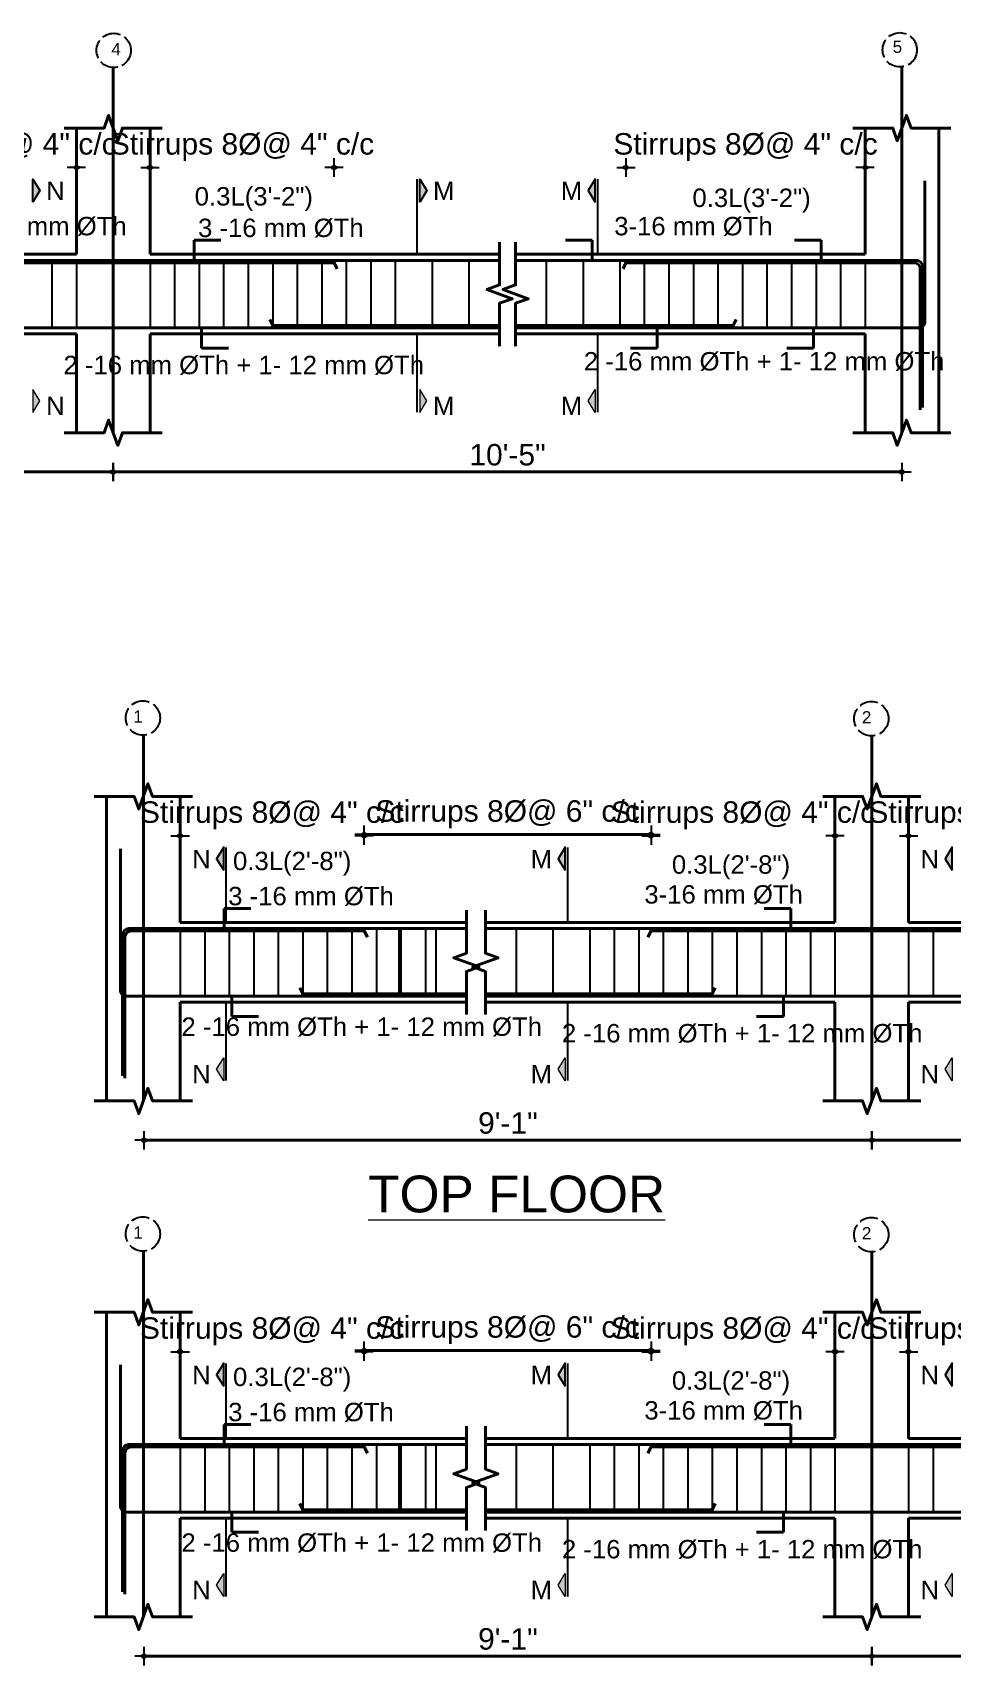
# Model space of a CAD drawing. Header units: inches. Extents: x -4597 to 93300, y -14139 to 5932.
# Drawn here: x 4458 to 4758, y -9997 to -9465 of the extents above; entities that cross this region are included whole.
import ezdxf
from ezdxf.enums import TextEntityAlignment as Align

# ---------------------------------------------------------------- set-up
doc = ezdxf.new("R2010")
doc.units = ezdxf.units.IN
doc.header["$LTSCALE"] = 0.5
doc.header["$MEASUREMENT"] = 0
doc.header["$PDMODE"] = 66
doc.linetypes.add('ACAD_ISO02W100', pattern=[15, 12, -3])
for name, color, linetype, lineweight in [('BAR', 5, 'Continuous', 40), ('HATCH1', 4, 'ACAD_ISO02W100', 13), ('TEXT', 220, 'Continuous', 9), ('wall', 20, 'Continuous', 40)]:
    doc.layers.add(name, color=color, linetype=linetype, lineweight=lineweight)
doc.layers.add('DIMENSION', color=5, linetype='Continuous')
doc.layers.add('STIRRUP', color=10, linetype='Continuous')
doc.styles.add('1.8', font='times.ttf', dxfattribs={"width": 0.8, "height": 6})
doc.styles.add('style1', font='arial.ttf', dxfattribs={"height": 7})
doc.dimstyles.new('1.4', dxfattribs={"dimscale": 0, "dimtxt": 6, "dimasz": 0.5, "dimexe": 2, "dimexo": 9, "dimgap": 2, "dimtad": 1, "dimdec": 0, "dimlfac": 0.5, "dimzin": 3, "dimdsep": 46, "dimlunit": 4, "dimtxsty": '1.8', "dimblk": 'DIM', "dimcen": 3, "dimdle": 3, "dimse1": 1, "dimse2": 1, "dimclrd": 256, "dimclre": 256, "dimclrt": 7, "dimadec": 1, "dimazin": 2, "dimtfac": 1, "dimtdec": 0, "dimtix": 1, "dimtofl": 0, "dimtmove": 2, "dimatfit": 3, "dimldrblk": 'ARW', "dimfxl": 2, "dimfrac": 2, "dimtolj": 2, "dimtzin": 0, "dimarcsym": 0})

# ---------------------------------------------------------------- blocks, each defined once
blk = doc.blocks.new('DIM')
at = {"layer": 'DIMENSION'}
h = blk.add_hatch(color=256, dxfattribs=at)
h.paths.add_polyline_path([(0, 1.3), (0, 0), (1.3, 0, 0.414214)])
h.paths.add_polyline_path([(1.3, 0), (0, 0), (0, -1.3, 0.414214)])
h.paths.add_polyline_path([(0, 0), (-1.3, 0, 0.414214), (0, -1.3)])
h.paths.add_polyline_path([(0, 1.3, 0.414214), (-1.3, 0), (0, 0)])
for p, q in [((-6, 0), (6, 0)), ((0, 6), (0, -6))]:
    blk.add_line(p, q, dxfattribs=at)
blk.add_circle((0, 0), 1.28, dxfattribs=at)
blk = doc.blocks.new('*D725')
at = {"layer": 'Defpoints', "color": 0, "ltscale": 10, "transparency": 16777216}
for p in [(88965.28, 17058.4), (88754.57, 17056.69), (88754.57, 17043.87)]:
    blk.add_point(p, dxfattribs=at)
at = {"layer": 'DIMENSION', "lineweight": -2, "ltscale": 10, "transparency": 16777216}
blk.add_line((88964.78, 17043.87), (88755.07, 17043.87), dxfattribs=at)
at = {"layer": 'DIMENSION', "lineweight": -2, "ltscale": 10, "transparency": 16777216, "xscale": 0.5, "yscale": 0.5, "zscale": 0.5, "rotation": 180}
blk.add_blockref('DIM', (88754.57, 17043.87), dxfattribs=at)
at = {"layer": 'DIMENSION', "lineweight": -2, "ltscale": 10, "transparency": 16777216, "xscale": 0.5, "yscale": 0.5, "zscale": 0.5}
blk.add_blockref('DIM', (88965.28, 17043.87), dxfattribs=at)
at = {"layer": 'DIMENSION', "color": 7, "ltscale": 10, "transparency": 16777216, "insert": (88859.92, 17049.45), "char_height": 7, "attachment_point": 5, "style": 'style1'}
blk.add_mtext('\\A2;9{\\fArial TUR|b0|i0|c162|p34;\'-}5{\\fArial TUR|b0|i0|c162|p34;"}', dxfattribs=at)
blk = doc.blocks.new('ARW')
at = {"layer": 'DIMENSION'}
blk.add_lwpolyline([(10, 0, 0, 6, 0), (0, 0, 0, 0, 0), (10, 0, 0, 0, 0)], format="xyseb", dxfattribs=at)
blk = doc.blocks.new('*D727')
at = {"layer": 'Defpoints', "color": 0, "ltscale": 10, "transparency": 16777216}
for p in [(89132.49, 17143.18), (89210.49, 17131.21), (89132.49, 17126.64)]:
    blk.add_point(p, dxfattribs=at)
at = {"layer": 'DIMENSION', "lineweight": -2, "ltscale": 10, "transparency": 16777216}
for p, q in [((89131.99, 17143.18), (89131.49, 17143.18)), ((89210.99, 17143.18), (89211.49, 17143.18))]:
    blk.add_line(p, q, dxfattribs=at)
at = {"layer": 'DIMENSION', "lineweight": -2, "ltscale": 10, "transparency": 16777216, "xscale": 0.5, "yscale": 0.5, "zscale": 0.5}
blk.add_blockref('DIM', (89132.49, 17143.18), dxfattribs=at)
at = {"layer": 'DIMENSION', "lineweight": -2, "ltscale": 10, "transparency": 16777216, "xscale": 0.5, "yscale": 0.5, "zscale": 0.5, "rotation": 180}
blk.add_blockref('DIM', (89210.49, 17143.18), dxfattribs=at)
at = {"layer": 'DIMENSION', "color": 7, "ltscale": 10, "transparency": 16777216, "insert": (89171.49, 17149.84), "char_height": 7, "attachment_point": 5, "style": 'style1'}
blk.add_mtext('\\A2;Stirrups 8%%C@ 4" c/c', dxfattribs=at)
blk = doc.blocks.new('*D728')
at = {"layer": 'Defpoints', "color": 0, "ltscale": 10, "transparency": 16777216}
for p in [(88965.28, 17058.4), (89222.49, 17056.69), (88965.28, 17043.87)]:
    blk.add_point(p, dxfattribs=at)
at = {"layer": 'DIMENSION', "lineweight": -2, "ltscale": 10, "transparency": 16777216}
blk.add_line((89221.99, 17043.87), (88965.78, 17043.87), dxfattribs=at)
at = {"layer": 'DIMENSION', "lineweight": -2, "ltscale": 10, "transparency": 16777216, "xscale": 0.5, "yscale": 0.5, "zscale": 0.5, "rotation": 180}
blk.add_blockref('DIM', (88965.28, 17043.87), dxfattribs=at)
at = {"layer": 'DIMENSION', "lineweight": -2, "ltscale": 10, "transparency": 16777216, "xscale": 0.5, "yscale": 0.5, "zscale": 0.5}
blk.add_blockref('DIM', (89222.49, 17043.87), dxfattribs=at)
at = {"layer": 'DIMENSION', "color": 7, "ltscale": 10, "transparency": 16777216, "insert": (89093.88, 17049.45), "char_height": 7, "attachment_point": 5, "style": 'style1'}
blk.add_mtext('\\A2;{\\fArial TUR|b0|i0|c162|p34;10\'-}5{\\fArial TUR|b0|i0|c162|p34;"}', dxfattribs=at)
blk = doc.blocks.new('*D730')
at = {"layer": 'Defpoints', "color": 0, "ltscale": 10, "transparency": 16777216}
for p in [(88953.28, 17143.18), (88953.28, 17129.64), (88893.28, 17112.13)]:
    blk.add_point(p, dxfattribs=at)
at = {"layer": 'DIMENSION', "lineweight": -2, "ltscale": 10, "transparency": 16777216}
for p, q in [((88892.78, 17143.18), (88892.28, 17143.18)), ((88953.78, 17143.18), (88954.28, 17143.18))]:
    blk.add_line(p, q, dxfattribs=at)
at = {"layer": 'DIMENSION', "lineweight": -2, "ltscale": 10, "transparency": 16777216, "xscale": 0.5, "yscale": 0.5, "zscale": 0.5}
blk.add_blockref('DIM', (88893.28, 17143.18), dxfattribs=at)
at = {"layer": 'DIMENSION', "lineweight": -2, "ltscale": 10, "transparency": 16777216, "xscale": 0.5, "yscale": 0.5, "zscale": 0.5, "rotation": 180}
blk.add_blockref('DIM', (88953.28, 17143.18), dxfattribs=at)
at = {"layer": 'DIMENSION', "color": 7, "ltscale": 10, "transparency": 16777216, "insert": (88923.28, 17149.84), "char_height": 7, "attachment_point": 5, "style": 'style1'}
blk.add_mtext('\\A2;Stirrups 8%%C@ 4" c/c', dxfattribs=at)
blk = doc.blocks.new('*D731')
at = {"layer": 'Defpoints', "color": 0, "ltscale": 10, "transparency": 16777216}
for p in [(88977.28, 17143.18), (88977.28, 17129.64), (89037.28, 17112.13)]:
    blk.add_point(p, dxfattribs=at)
at = {"layer": 'DIMENSION', "lineweight": -2, "ltscale": 10, "transparency": 16777216}
for p, q in [((88976.78, 17143.18), (88976.28, 17143.18)), ((89037.78, 17143.18), (89038.28, 17143.18))]:
    blk.add_line(p, q, dxfattribs=at)
at = {"layer": 'DIMENSION', "lineweight": -2, "ltscale": 10, "transparency": 16777216, "xscale": 0.5, "yscale": 0.5, "zscale": 0.5}
blk.add_blockref('DIM', (88977.28, 17143.18), dxfattribs=at)
at = {"layer": 'DIMENSION', "lineweight": -2, "ltscale": 10, "transparency": 16777216, "xscale": 0.5, "yscale": 0.5, "zscale": 0.5, "rotation": 180}
blk.add_blockref('DIM', (89037.28, 17143.18), dxfattribs=at)
at = {"layer": 'DIMENSION', "color": 7, "ltscale": 10, "transparency": 16777216, "insert": (89007.28, 17149.84), "char_height": 7, "attachment_point": 5, "style": 'style1'}
blk.add_mtext('\\A2;Stirrups 8%%C@ 4" c/c', dxfattribs=at)
blk = doc.blocks.new('*D698')
at = {"layer": 'Defpoints', "color": 0, "ltscale": 10, "transparency": 16777216}
for p in [(89224.67, 16756.92), (89224.67, 16743.38), (89284.67, 16725.87)]:
    blk.add_point(p, dxfattribs=at)
at = {"layer": 'DIMENSION', "lineweight": -2, "ltscale": 10, "transparency": 16777216}
for p, q in [((89224.17, 16756.92), (89223.67, 16756.92)), ((89285.17, 16756.92), (89285.67, 16756.92))]:
    blk.add_line(p, q, dxfattribs=at)
at = {"layer": 'DIMENSION', "lineweight": -2, "ltscale": 10, "transparency": 16777216, "xscale": 0.5, "yscale": 0.5, "zscale": 0.5}
blk.add_blockref('DIM', (89224.67, 16756.92), dxfattribs=at)
at = {"layer": 'DIMENSION', "lineweight": -2, "ltscale": 10, "transparency": 16777216, "xscale": 0.5, "yscale": 0.5, "zscale": 0.5, "rotation": 180}
blk.add_blockref('DIM', (89284.67, 16756.92), dxfattribs=at)
at = {"layer": 'DIMENSION', "color": 7, "ltscale": 10, "transparency": 16777216, "insert": (89254.67, 16763.58), "char_height": 7, "attachment_point": 5, "style": 'style1'}
blk.add_mtext('\\A2;Stirrups 8%%C@ 4" c/c', dxfattribs=at)
blk = doc.blocks.new('*D699')
at = {"layer": 'Defpoints', "color": 0, "ltscale": 10, "transparency": 16777216}
for p in [(89200.67, 16756.92), (89200.67, 16743.38), (89140.67, 16725.87)]:
    blk.add_point(p, dxfattribs=at)
at = {"layer": 'DIMENSION', "lineweight": -2, "ltscale": 10, "transparency": 16777216}
for p, q in [((89140.17, 16756.92), (89139.67, 16756.92)), ((89201.17, 16756.92), (89201.67, 16756.92))]:
    blk.add_line(p, q, dxfattribs=at)
at = {"layer": 'DIMENSION', "lineweight": -2, "ltscale": 10, "transparency": 16777216, "xscale": 0.5, "yscale": 0.5, "zscale": 0.5}
blk.add_blockref('DIM', (89140.67, 16756.92), dxfattribs=at)
at = {"layer": 'DIMENSION', "lineweight": -2, "ltscale": 10, "transparency": 16777216, "xscale": 0.5, "yscale": 0.5, "zscale": 0.5, "rotation": 180}
blk.add_blockref('DIM', (89200.67, 16756.92), dxfattribs=at)
at = {"layer": 'DIMENSION', "color": 7, "ltscale": 10, "transparency": 16777216, "insert": (89170.67, 16763.58), "char_height": 7, "attachment_point": 5, "style": 'style1'}
blk.add_mtext('\\A2;Stirrups 8%%C@ 4" c/c', dxfattribs=at)
blk = doc.blocks.new('*D700')
at = {"layer": 'Defpoints', "color": 0, "ltscale": 10, "transparency": 16777216}
for p in [(88987.1, 16756.92), (88987.1, 16743.38), (89047.1, 16725.87)]:
    blk.add_point(p, dxfattribs=at)
at = {"layer": 'DIMENSION', "lineweight": -2, "ltscale": 10, "transparency": 16777216}
for p, q in [((88986.6, 16756.92), (88986.1, 16756.92)), ((89047.6, 16756.92), (89048.1, 16756.92))]:
    blk.add_line(p, q, dxfattribs=at)
at = {"layer": 'DIMENSION', "lineweight": -2, "ltscale": 10, "transparency": 16777216, "xscale": 0.5, "yscale": 0.5, "zscale": 0.5}
blk.add_blockref('DIM', (88987.1, 16756.92), dxfattribs=at)
at = {"layer": 'DIMENSION', "lineweight": -2, "ltscale": 10, "transparency": 16777216, "xscale": 0.5, "yscale": 0.5, "zscale": 0.5, "rotation": 180}
blk.add_blockref('DIM', (89047.1, 16756.92), dxfattribs=at)
at = {"layer": 'DIMENSION', "color": 7, "ltscale": 10, "transparency": 16777216, "insert": (89017.1, 16763.58), "char_height": 7, "attachment_point": 5, "style": 'style1'}
blk.add_mtext('\\A2;Stirrups 8%%C@ 4" c/c', dxfattribs=at)
blk = doc.blocks.new('*D763')
at = {"layer": 'Defpoints', "color": 0, "ltscale": 10, "transparency": 16777216}
for p in [(89047.1, 16757.29), (89047.1, 16725.87), (89140.67, 16725.87)]:
    blk.add_point(p, dxfattribs=at)
at = {"layer": 'DIMENSION', "lineweight": -2, "ltscale": 10, "transparency": 16777216}
blk.add_line((89140.17, 16757.29), (89047.6, 16757.29), dxfattribs=at)
at = {"layer": 'DIMENSION', "lineweight": -2, "ltscale": 10, "transparency": 16777216, "xscale": 0.5, "yscale": 0.5, "zscale": 0.5, "rotation": 180}
blk.add_blockref('DIM', (89047.1, 16757.29), dxfattribs=at)
at = {"layer": 'DIMENSION', "lineweight": -2, "ltscale": 10, "transparency": 16777216, "xscale": 0.5, "yscale": 0.5, "zscale": 0.5}
blk.add_blockref('DIM', (89140.67, 16757.29), dxfattribs=at)
at = {"layer": 'DIMENSION', "color": 7, "ltscale": 10, "transparency": 16777216, "insert": (89093.89, 16763.95), "char_height": 7, "attachment_point": 5, "style": 'style1'}
blk.add_mtext('\\A2;Stirrups 8%%C@ 6" c/c', dxfattribs=at)
blk = doc.blocks.new('*D701')
at = {"layer": 'Defpoints', "color": 0, "ltscale": 10, "transparency": 16777216}
for p in [(89212.67, 16670.42), (89423.38, 16670.42), (89212.67, 16657.61)]:
    blk.add_point(p, dxfattribs=at)
at = {"layer": 'DIMENSION', "lineweight": -2, "ltscale": 10, "transparency": 16777216}
blk.add_line((89422.88, 16657.61), (89213.17, 16657.61), dxfattribs=at)
at = {"layer": 'DIMENSION', "lineweight": -2, "ltscale": 10, "transparency": 16777216, "xscale": 0.5, "yscale": 0.5, "zscale": 0.5, "rotation": 180}
blk.add_blockref('DIM', (89212.67, 16657.61), dxfattribs=at)
at = {"layer": 'DIMENSION', "lineweight": -2, "ltscale": 10, "transparency": 16777216, "xscale": 0.5, "yscale": 0.5, "zscale": 0.5}
blk.add_blockref('DIM', (89423.38, 16657.61), dxfattribs=at)
at = {"layer": 'DIMENSION', "color": 7, "ltscale": 10, "transparency": 16777216, "insert": (89318.02, 16663.19), "char_height": 7, "attachment_point": 5, "style": 'style1'}
blk.add_mtext('\\A2;10\'-6"', dxfattribs=at)
blk = doc.blocks.new('*D702')
at = {"layer": 'Defpoints', "color": 0, "ltscale": 10, "transparency": 16777216}
for p in [(88975.32, 16670.42), (89212.67, 16670.42), (88975.32, 16657.61)]:
    blk.add_point(p, dxfattribs=at)
at = {"layer": 'DIMENSION', "lineweight": -2, "ltscale": 10, "transparency": 16777216}
blk.add_line((89212.17, 16657.61), (88975.82, 16657.61), dxfattribs=at)
at = {"layer": 'DIMENSION', "lineweight": -2, "ltscale": 10, "transparency": 16777216, "xscale": 0.5, "yscale": 0.5, "zscale": 0.5, "rotation": 180}
blk.add_blockref('DIM', (88975.32, 16657.61), dxfattribs=at)
at = {"layer": 'DIMENSION', "lineweight": -2, "ltscale": 10, "transparency": 16777216, "xscale": 0.5, "yscale": 0.5, "zscale": 0.5}
blk.add_blockref('DIM', (89212.67, 16657.61), dxfattribs=at)
at = {"layer": 'DIMENSION', "color": 7, "ltscale": 10, "transparency": 16777216, "insert": (89094, 16663.19), "char_height": 7, "attachment_point": 5, "style": 'style1'}
blk.add_mtext('\\A2;9\'-1"', dxfattribs=at)
blk = doc.blocks.new('*D709')
at = {"layer": 'Defpoints', "color": 0, "ltscale": 10, "transparency": 16777216}
for p in [(89224.67, 16925.21), (89224.67, 16911.67), (89284.67, 16894.16)]:
    blk.add_point(p, dxfattribs=at)
at = {"layer": 'DIMENSION', "lineweight": -2, "ltscale": 10, "transparency": 16777216}
for p, q in [((89224.17, 16925.21), (89223.67, 16925.21)), ((89285.17, 16925.21), (89285.67, 16925.21))]:
    blk.add_line(p, q, dxfattribs=at)
at = {"layer": 'DIMENSION', "lineweight": -2, "ltscale": 10, "transparency": 16777216, "xscale": 0.5, "yscale": 0.5, "zscale": 0.5}
blk.add_blockref('DIM', (89224.67, 16925.21), dxfattribs=at)
at = {"layer": 'DIMENSION', "lineweight": -2, "ltscale": 10, "transparency": 16777216, "xscale": 0.5, "yscale": 0.5, "zscale": 0.5, "rotation": 180}
blk.add_blockref('DIM', (89284.67, 16925.21), dxfattribs=at)
at = {"layer": 'DIMENSION', "color": 7, "ltscale": 10, "transparency": 16777216, "insert": (89254.67, 16931.87), "char_height": 7, "attachment_point": 5, "style": 'style1'}
blk.add_mtext('\\A2;Stirrups 8%%C@ 4" c/c', dxfattribs=at)
blk = doc.blocks.new('*D710')
at = {"layer": 'Defpoints', "color": 0, "ltscale": 10, "transparency": 16777216}
for p in [(89200.67, 16925.21), (89200.67, 16911.67), (89140.67, 16894.16)]:
    blk.add_point(p, dxfattribs=at)
at = {"layer": 'DIMENSION', "lineweight": -2, "ltscale": 10, "transparency": 16777216}
for p, q in [((89140.17, 16925.21), (89139.67, 16925.21)), ((89201.17, 16925.21), (89201.67, 16925.21))]:
    blk.add_line(p, q, dxfattribs=at)
at = {"layer": 'DIMENSION', "lineweight": -2, "ltscale": 10, "transparency": 16777216, "xscale": 0.5, "yscale": 0.5, "zscale": 0.5}
blk.add_blockref('DIM', (89140.67, 16925.21), dxfattribs=at)
at = {"layer": 'DIMENSION', "lineweight": -2, "ltscale": 10, "transparency": 16777216, "xscale": 0.5, "yscale": 0.5, "zscale": 0.5, "rotation": 180}
blk.add_blockref('DIM', (89200.67, 16925.21), dxfattribs=at)
at = {"layer": 'DIMENSION', "color": 7, "ltscale": 10, "transparency": 16777216, "insert": (89170.67, 16931.87), "char_height": 7, "attachment_point": 5, "style": 'style1'}
blk.add_mtext('\\A2;Stirrups 8%%C@ 4" c/c', dxfattribs=at)
blk = doc.blocks.new('*D711')
at = {"layer": 'Defpoints', "color": 0, "ltscale": 10, "transparency": 16777216}
for p in [(88987.1, 16925.21), (88987.1, 16911.67), (89047.1, 16894.16)]:
    blk.add_point(p, dxfattribs=at)
at = {"layer": 'DIMENSION', "lineweight": -2, "ltscale": 10, "transparency": 16777216}
for p, q in [((88986.6, 16925.21), (88986.1, 16925.21)), ((89047.6, 16925.21), (89048.1, 16925.21))]:
    blk.add_line(p, q, dxfattribs=at)
at = {"layer": 'DIMENSION', "lineweight": -2, "ltscale": 10, "transparency": 16777216, "xscale": 0.5, "yscale": 0.5, "zscale": 0.5}
blk.add_blockref('DIM', (88987.1, 16925.21), dxfattribs=at)
at = {"layer": 'DIMENSION', "lineweight": -2, "ltscale": 10, "transparency": 16777216, "xscale": 0.5, "yscale": 0.5, "zscale": 0.5, "rotation": 180}
blk.add_blockref('DIM', (89047.1, 16925.21), dxfattribs=at)
at = {"layer": 'DIMENSION', "color": 7, "ltscale": 10, "transparency": 16777216, "insert": (89017.1, 16931.87), "char_height": 7, "attachment_point": 5, "style": 'style1'}
blk.add_mtext('\\A2;Stirrups 8%%C@ 4" c/c', dxfattribs=at)
blk = doc.blocks.new('*D764')
at = {"layer": 'Defpoints', "color": 0, "ltscale": 10, "transparency": 16777216}
for p in [(89047.1, 16925.59), (89047.1, 16894.16), (89140.67, 16894.16)]:
    blk.add_point(p, dxfattribs=at)
at = {"layer": 'DIMENSION', "lineweight": -2, "ltscale": 10, "transparency": 16777216}
blk.add_line((89140.17, 16925.59), (89047.6, 16925.59), dxfattribs=at)
at = {"layer": 'DIMENSION', "lineweight": -2, "ltscale": 10, "transparency": 16777216, "xscale": 0.5, "yscale": 0.5, "zscale": 0.5, "rotation": 180}
blk.add_blockref('DIM', (89047.1, 16925.59), dxfattribs=at)
at = {"layer": 'DIMENSION', "lineweight": -2, "ltscale": 10, "transparency": 16777216, "xscale": 0.5, "yscale": 0.5, "zscale": 0.5}
blk.add_blockref('DIM', (89140.67, 16925.59), dxfattribs=at)
at = {"layer": 'DIMENSION', "color": 7, "ltscale": 10, "transparency": 16777216, "insert": (89093.89, 16932.24), "char_height": 7, "attachment_point": 5, "style": 'style1'}
blk.add_mtext('\\A2;Stirrups 8%%C@ 6" c/c', dxfattribs=at)
blk = doc.blocks.new('*D712')
at = {"layer": 'Defpoints', "color": 0, "ltscale": 10, "transparency": 16777216}
for p in [(89212.67, 16838.72), (89423.38, 16838.72), (89212.67, 16825.91)]:
    blk.add_point(p, dxfattribs=at)
at = {"layer": 'DIMENSION', "lineweight": -2, "ltscale": 10, "transparency": 16777216}
blk.add_line((89422.88, 16825.91), (89213.17, 16825.91), dxfattribs=at)
at = {"layer": 'DIMENSION', "lineweight": -2, "ltscale": 10, "transparency": 16777216, "xscale": 0.5, "yscale": 0.5, "zscale": 0.5, "rotation": 180}
blk.add_blockref('DIM', (89212.67, 16825.91), dxfattribs=at)
at = {"layer": 'DIMENSION', "lineweight": -2, "ltscale": 10, "transparency": 16777216, "xscale": 0.5, "yscale": 0.5, "zscale": 0.5}
blk.add_blockref('DIM', (89423.38, 16825.91), dxfattribs=at)
at = {"layer": 'DIMENSION', "color": 7, "ltscale": 10, "transparency": 16777216, "insert": (89318.02, 16831.48), "char_height": 7, "attachment_point": 5, "style": 'style1'}
blk.add_mtext('\\A2;10\'-6"', dxfattribs=at)
blk = doc.blocks.new('*D713')
at = {"layer": 'Defpoints', "color": 0, "ltscale": 10, "transparency": 16777216}
for p in [(88975.32, 16838.72), (89212.67, 16838.72), (88975.32, 16825.91)]:
    blk.add_point(p, dxfattribs=at)
at = {"layer": 'DIMENSION', "lineweight": -2, "ltscale": 10, "transparency": 16777216}
blk.add_line((89212.17, 16825.91), (88975.82, 16825.91), dxfattribs=at)
at = {"layer": 'DIMENSION', "lineweight": -2, "ltscale": 10, "transparency": 16777216, "xscale": 0.5, "yscale": 0.5, "zscale": 0.5, "rotation": 180}
blk.add_blockref('DIM', (88975.32, 16825.91), dxfattribs=at)
at = {"layer": 'DIMENSION', "lineweight": -2, "ltscale": 10, "transparency": 16777216, "xscale": 0.5, "yscale": 0.5, "zscale": 0.5}
blk.add_blockref('DIM', (89212.67, 16825.91), dxfattribs=at)
at = {"layer": 'DIMENSION', "color": 7, "ltscale": 10, "transparency": 16777216, "insert": (89094, 16831.48), "char_height": 7, "attachment_point": 5, "style": 'style1'}
blk.add_mtext('\\A2;9\'-1"', dxfattribs=at)
blk = doc.blocks.new('1111111')
at = {"layer": 'TEXT', "ltscale": 10}
for points in [[(88939.07, 17139.42), (88939.07, 17131.92), (88941.38, 17135.67)], [(89065.26, 17139.42), (89065.26, 17131.92), (89067.57, 17135.67)], [(89122.5, 17139.42), (89122.5, 17131.92), (89120.19, 17135.67)], [(88939.07, 17063.28), (88939.07, 17070.79), (88941.38, 17067.04)], [(89065.26, 17063.28), (89065.26, 17070.79), (89067.57, 17067.04)], [(89122.5, 17063.28), (89122.5, 17070.79), (89120.19, 17067.04)], [(89001.31, 16921.46), (89001.31, 16913.95), (88999, 16917.71)], [(89112.68, 16921.46), (89112.68, 16913.95), (89110.37, 16917.71)], [(89238.87, 16921.46), (89238.87, 16913.95), (89236.56, 16917.71)], [(89001.31, 16845.32), (89001.31, 16852.82), (88999, 16849.07)], [(89112.68, 16845.32), (89112.68, 16852.82), (89110.37, 16849.07)], [(89238.87, 16845.32), (89238.87, 16852.82), (89236.56, 16849.07)], [(89001.31, 16753.16), (89001.31, 16745.66), (88999, 16749.41)], [(89112.68, 16753.16), (89112.68, 16745.66), (89110.37, 16749.41)], [(89238.87, 16753.16), (89238.87, 16745.66), (89236.56, 16749.41)], [(89001.31, 16677.02), (89001.31, 16684.53), (88999, 16680.77)], [(89112.68, 16677.02), (89112.68, 16684.53), (89110.37, 16680.77)], [(89238.87, 16677.02), (89238.87, 16684.53), (89236.56, 16680.77)]]:
    blk.add_hatch(color=256, dxfattribs=at).paths.add_polyline_path(points)
for p, q in [((88965.28, 17156.04), (88965.28, 17175.99)), ((89222.49, 17156.04), (89222.49, 17175.99)), ((88965.28, 17156.04), (88965.28, 17056.69)), ((89222.49, 17156.04), (89222.49, 17056.69)), ((88965.28, 17056.69), (88965.28, 17076.64)), ((89222.49, 17056.69), (89222.49, 17076.64)), ((88975.1, 16938.07), (88975.1, 16958.03)), ((89212.67, 16938.07), (89212.67, 16958.03)), ((88975.1, 16938.07), (88975.1, 16838.72)), ((89212.67, 16938.07), (89212.67, 16838.72)), ((88975.1, 16838.72), (88975.1, 16858.67)), ((89212.67, 16838.72), (89212.67, 16858.67)), ((88975.1, 16769.78), (88975.1, 16789.73)), ((89212.67, 16769.78), (89212.67, 16789.73)), ((88975.1, 16769.78), (88975.1, 16670.42)), ((89212.67, 16769.78), (89212.67, 16670.42)), ((88975.1, 16670.42), (88975.1, 16690.38)), ((89212.67, 16670.42), (89212.67, 16690.38))]:
    blk.add_line(p, q)
at = {"ltscale": 10}
for p, q in [((88953.28, 17114.88), (88953.28, 17156.04)), ((88977.28, 17114.88), (88977.28, 17156.04)), ((89210.49, 17114.88), (89210.49, 17156.04)), ((89234.49, 17088.88), (89234.49, 17156.04)), ((88859.92, 17114.88), (88953.28, 17114.88)), ((89091.28, 17114.88), (88977.28, 17114.88)), ((89210.49, 17114.88), (89096.49, 17114.88)), ((88859.92, 17088.88), (88953.28, 17088.88)), ((88953.28, 17056.69), (88953.28, 17088.88)), ((89091.28, 17088.88), (88977.28, 17088.88)), ((88977.28, 17056.69), (88977.28, 17088.88)), ((89210.49, 17088.88), (89096.49, 17088.88)), ((89210.49, 17056.69), (89210.49, 17088.88)), ((89234.49, 17056.69), (89234.49, 17088.88)), ((88963.1, 16894.16), (88963.1, 16938.07)), ((88987.1, 16896.91), (88987.1, 16938.07)), ((89200.67, 16896.91), (89200.67, 16938.07)), ((89224.67, 16896.91), (89224.67, 16938.07)), ((88963.1, 16838.72), (88963.1, 16894.16)), ((89080.46, 16896.91), (88987.1, 16896.91)), ((89086.67, 16896.91), (89200.67, 16896.91)), ((89318.02, 16896.91), (89224.67, 16896.91)), ((89080.46, 16870.91), (88987.1, 16870.91)), ((88987.1, 16838.72), (88987.1, 16870.91)), ((89086.67, 16870.91), (89200.67, 16870.91)), ((89200.67, 16838.72), (89200.67, 16870.91)), ((89318.02, 16870.91), (89224.67, 16870.91)), ((89224.67, 16838.72), (89224.67, 16870.91)), ((88963.1, 16725.87), (88963.1, 16769.78)), ((88987.1, 16728.62), (88987.1, 16769.78)), ((89200.67, 16728.62), (89200.67, 16769.78)), ((89224.67, 16728.62), (89224.67, 16769.78)), ((89080.46, 16728.62), (88987.1, 16728.62)), ((89086.67, 16728.62), (89200.67, 16728.62)), ((89318.02, 16728.62), (89224.67, 16728.62)), ((88963.1, 16670.42), (88963.1, 16725.87)), ((89080.46, 16702.62), (88987.1, 16702.62)), ((88987.1, 16670.42), (88987.1, 16702.62)), ((89086.67, 16702.62), (89200.67, 16702.62)), ((89200.67, 16670.42), (89200.67, 16702.62)), ((89318.02, 16702.62), (89224.67, 16702.62)), ((89224.67, 16670.42), (89224.67, 16702.62))]:
    blk.add_line(p, q, dxfattribs=at)
at = {"linetype": 'Continuous', "ltscale": 10}
for points in [[(88981.28, 17156.04), (88968.28, 17156.04), (88966.78, 17151.92), (88963.78, 17160.16), (88962.28, 17156.04), (88949.28, 17156.04)], [(89206.49, 17156.04), (89219.49, 17156.04), (89220.99, 17151.92), (89223.99, 17160.16), (89225.49, 17156.04), (89238.49, 17156.04)], [(89091.28, 17118.88), (89091.28, 17104.88), (89087.15, 17103.38), (89095.4, 17100.38), (89091.28, 17098.88), (89091.28, 17084.88)], [(89096.49, 17118.88), (89096.49, 17104.88), (89092.37, 17103.38), (89100.61, 17100.38), (89096.49, 17098.88), (89096.49, 17084.88)], [(88981.28, 17056.69), (88968.28, 17056.69), (88966.78, 17052.56), (88963.78, 17060.81), (88962.28, 17056.69), (88949.28, 17056.69)], [(89206.49, 17056.69), (89219.49, 17056.69), (89220.99, 17052.56), (89223.99, 17060.81), (89225.49, 17056.69), (89238.49, 17056.69)], [(88959.1, 16938.07), (88972.1, 16938.07), (88973.6, 16933.95), (88976.6, 16942.2), (88978.1, 16938.07), (88991.1, 16938.07)], [(89196.67, 16938.07), (89209.67, 16938.07), (89211.17, 16933.95), (89214.17, 16942.2), (89215.67, 16938.07), (89228.67, 16938.07)], [(89080.46, 16900.91), (89080.46, 16886.91), (89076.34, 16885.41), (89084.58, 16882.41), (89080.46, 16880.91), (89080.46, 16866.91)], [(89080.46, 16900.91), (89080.46, 16886.91), (89076.34, 16885.41), (89084.58, 16882.41), (89080.46, 16880.91), (89080.46, 16866.91)], [(89086.67, 16900.91), (89086.67, 16886.91), (89090.79, 16885.41), (89082.55, 16882.41), (89086.67, 16880.91), (89086.67, 16866.91)], [(89086.67, 16900.91), (89086.67, 16886.91), (89090.79, 16885.41), (89082.55, 16882.41), (89086.67, 16880.91), (89086.67, 16866.91)], [(88959.1, 16838.72), (88972.1, 16838.72), (88973.6, 16834.6), (88976.6, 16842.84), (88978.1, 16838.72), (88991.1, 16838.72)], [(89196.67, 16838.72), (89209.67, 16838.72), (89211.17, 16834.6), (89214.17, 16842.84), (89215.67, 16838.72), (89228.67, 16838.72)], [(88959.1, 16769.78), (88972.1, 16769.78), (88973.6, 16765.66), (88976.6, 16773.9), (88978.1, 16769.78), (88991.1, 16769.78)], [(89196.67, 16769.78), (89209.67, 16769.78), (89211.17, 16765.66), (89214.17, 16773.9), (89215.67, 16769.78), (89228.67, 16769.78)], [(89080.46, 16732.62), (89080.46, 16718.62), (89076.34, 16717.12), (89084.58, 16714.12), (89080.46, 16712.62), (89080.46, 16698.62)], [(89080.46, 16732.62), (89080.46, 16718.62), (89076.34, 16717.12), (89084.58, 16714.12), (89080.46, 16712.62), (89080.46, 16698.62)], [(89086.67, 16732.62), (89086.67, 16718.62), (89090.79, 16717.12), (89082.55, 16714.12), (89086.67, 16712.62), (89086.67, 16698.62)], [(89086.67, 16732.62), (89086.67, 16718.62), (89090.79, 16717.12), (89082.55, 16714.12), (89086.67, 16712.62), (89086.67, 16698.62)], [(88959.1, 16670.42), (88972.1, 16670.42), (88973.6, 16666.3), (88976.6, 16674.55), (88978.1, 16670.42), (88991.1, 16670.42)], [(89196.67, 16670.42), (89209.67, 16670.42), (89211.17, 16666.3), (89214.17, 16674.55), (89215.67, 16670.42), (89228.67, 16670.42)]]:
    blk.add_lwpolyline(points, dxfattribs=at)
at = {"layer": 'BAR', "ltscale": 10}
for p, q in [((88965.28, 17112.88), (88859.92, 17112.88)), ((88965.28, 17112.88), (89091.28, 17112.88)), ((88965.28, 17090.88), (88859.92, 17090.88)), ((88965.28, 17090.88), (89091.28, 17090.88)), ((88975.1, 16894.91), (89080.46, 16894.91)), ((89212.67, 16894.91), (89086.67, 16894.91)), ((89212.67, 16894.91), (89318.02, 16894.91)), ((88975.1, 16872.91), (89080.46, 16872.91)), ((89212.67, 16872.91), (89086.67, 16872.91)), ((89212.67, 16872.91), (89318.02, 16872.91)), ((88975.1, 16726.62), (89080.46, 16726.62)), ((89212.67, 16726.62), (89086.67, 16726.62)), ((89212.67, 16726.62), (89318.02, 16726.62)), ((88975.1, 16704.62), (89080.46, 16704.62)), ((89212.67, 16704.62), (89086.67, 16704.62)), ((89212.67, 16704.62), (89318.02, 16704.62))]:
    blk.add_line(p, q, dxfattribs=at)
for points in [[(89210.49, 17090.88), (89227.98, 17090.88, 0.414214), (89229.99, 17092.89), (89229.99, 17138.88)], [(89229.24, 17064.88), (89229.24, 17110.86, 0.414214), (89227.23, 17112.88), (89210.49, 17112.88)], [(89228.49, 17064.13), (89228.49, 17110.11, 0.414214), (89226.48, 17112.13), (89210.49, 17112.13)], [(88987.1, 16872.91), (88969.62, 16872.91, -0.414214), (88967.6, 16874.92), (88967.6, 16920.91)], [(88968.35, 16846.91), (88968.35, 16892.89, -0.414214), (88970.37, 16894.91), (88987.1, 16894.91)], [(88969.1, 16846.16), (88969.1, 16892.14, -0.414214), (88971.12, 16894.16), (88987.1, 16894.16)], [(88987.1, 16704.62), (88969.62, 16704.62, -0.414214), (88967.6, 16706.63), (88967.6, 16752.62)], [(88968.35, 16678.62), (88968.35, 16724.6, -0.414214), (88970.37, 16726.62), (88987.1, 16726.62)], [(88969.1, 16677.87), (88969.1, 16723.85, -0.414214), (88971.12, 16725.87), (88987.1, 16725.87)]]:
    blk.add_lwpolyline(points, format="xyb", dxfattribs=at)
for points in [[(88892.23, 17110.13), (88893.28, 17112.13), (88965.28, 17112.13)], [(89038.32, 17110.13), (89037.28, 17112.13), (88965.28, 17112.13)], [(89222.49, 17112.88), (89096.49, 17112.88)], [(89222.49, 17112.13), (89132.49, 17112.13), (89131.54, 17110.13)], [(89016.32, 17093.63), (89017.28, 17091.63), (89091.28, 17091.63)], [(89168.45, 17093.63), (89167.49, 17091.63), (89096.49, 17091.63)], [(89096.49, 17090.88), (89222.49, 17090.88)], [(89048.15, 16892.16), (89047.1, 16894.16), (88975.1, 16894.16)], [(89139.63, 16892.16), (89140.67, 16894.16), (89212.67, 16894.16)], [(89285.72, 16892.16), (89284.67, 16894.16), (89212.67, 16894.16)], [(89026.15, 16875.66), (89027.1, 16873.66), (89080.46, 16873.66)], [(89161.63, 16875.66), (89160.67, 16873.66), (89086.67, 16873.66)], [(89048.15, 16723.87), (89047.1, 16725.87), (88975.1, 16725.87)], [(89139.63, 16723.87), (89140.67, 16725.87), (89212.67, 16725.87)], [(89285.72, 16723.87), (89284.67, 16725.87), (89212.67, 16725.87)], [(89026.15, 16707.37), (89027.1, 16705.37), (89080.46, 16705.37)], [(89161.63, 16707.37), (89160.67, 16705.37), (89086.67, 16705.37)]]:
    blk.add_lwpolyline(points, dxfattribs=at)
at = {"layer": 'DIMENSION', "ltscale": 10}
for p, q in [((89064.41, 17114.88), (89064.41, 17139.37)), ((89123.36, 17114.88), (89123.36, 17139.37)), ((89064.41, 17063.33), (89064.41, 17088.88)), ((89123.36, 17063.33), (89123.36, 17088.88)), ((89002.16, 16896.91), (89002.16, 16921.41)), ((89113.54, 16896.91), (89113.54, 16921.41)), ((89002.16, 16845.37), (89002.16, 16870.91)), ((89113.54, 16845.37), (89113.54, 16870.91)), ((89002.16, 16728.62), (89002.16, 16753.11)), ((89113.54, 16728.62), (89113.54, 16753.11)), ((89002.16, 16677.07), (89002.16, 16702.62)), ((89113.54, 16677.07), (89113.54, 16702.62))]:
    blk.add_line(p, q, dxfattribs=at)
for points in [[(88939.07, 17131.92), (88939.07, 17139.42), (88941.38, 17135.67), (88939.07, 17131.92)], [(89065.26, 17131.92), (89065.26, 17139.42), (89067.57, 17135.67), (89065.26, 17131.92)], [(89122.5, 17131.92), (89122.5, 17139.42), (89120.19, 17135.67), (89122.5, 17131.92)], [(89001.31, 16913.95), (89001.31, 16921.46), (88999, 16917.71), (89001.31, 16913.95)], [(89112.68, 16913.95), (89112.68, 16921.46), (89110.37, 16917.71), (89112.68, 16913.95)], [(89238.87, 16913.95), (89238.87, 16921.46), (89236.56, 16917.71), (89238.87, 16913.95)], [(89001.31, 16745.66), (89001.31, 16753.16), (88999, 16749.41), (89001.31, 16745.66)], [(89112.68, 16745.66), (89112.68, 16753.16), (89110.37, 16749.41), (89112.68, 16745.66)], [(89238.87, 16745.66), (89238.87, 16753.16), (89236.56, 16749.41), (89238.87, 16745.66)]]:
    blk.add_lwpolyline(points, dxfattribs=at)
at = {"layer": 'HATCH1', "lineweight": 25}
for centre in [(88965.44, 17181.37), (89221.81, 17181.57), (88974.94, 16963.62), (89212.51, 16963.4), (88974.94, 16795.33), (89212.51, 16795.11)]:
    blk.add_circle(centre, 5.6, dxfattribs=at)
at = {"layer": 'STIRRUP'}
for p, q in [((88945.28, 17113.28), (88945.28, 17090.48)), ((88953.28, 17113.28), (88953.28, 17090.48)), ((88977.28, 17113.28), (88977.28, 17090.48)), ((88985.28, 17113.28), (88985.28, 17090.48)), ((88993.28, 17113.28), (88993.28, 17090.48)), ((89001.28, 17113.28), (89001.28, 17090.48)), ((89009.28, 17113.28), (89009.28, 17090.48)), ((89017.28, 17113.28), (89017.28, 17090.48)), ((89025.28, 17113.28), (89025.28, 17090.48)), ((89033.28, 17113.28), (89033.28, 17090.48)), ((89041.28, 17113.28), (89041.28, 17090.48)), ((89049.28, 17113.28), (89049.28, 17090.48)), ((89057.28, 17113.28), (89057.28, 17090.48)), ((89069.28, 17113.28), (89069.28, 17090.48)), ((89081.28, 17113.28), (89081.28, 17090.48)), ((89106.49, 17113.28), (89106.49, 17090.48)), ((89118.49, 17113.28), (89118.49, 17090.48)), ((89130.49, 17113.28), (89130.49, 17090.48)), ((89138.49, 17113.28), (89138.49, 17090.48)), ((89146.49, 17113.28), (89146.49, 17090.48)), ((89154.49, 17113.28), (89154.49, 17090.48)), ((89162.49, 17113.28), (89162.49, 17090.48)), ((89170.49, 17113.28), (89170.49, 17090.48)), ((89178.49, 17113.28), (89178.49, 17090.48)), ((89186.49, 17113.28), (89186.49, 17090.48)), ((89194.49, 17113.28), (89194.49, 17090.48)), ((89202.49, 17113.28), (89202.49, 17090.48)), ((89210.49, 17113.28), (89210.49, 17090.48)), ((88987.1, 16895.31), (88987.1, 16872.51)), ((88995.1, 16895.31), (88995.1, 16872.51)), ((89003.1, 16895.31), (89003.1, 16872.51)), ((89011.1, 16895.31), (89011.1, 16872.51)), ((89019.1, 16895.31), (89019.1, 16872.51)), ((89027.1, 16895.31), (89027.1, 16872.51)), ((89035.1, 16895.31), (89035.1, 16872.51)), ((89043.1, 16895.31), (89043.1, 16872.51)), ((89051.1, 16895.31), (89051.1, 16872.51)), ((89058.46, 16895.31), (89058.46, 16872.51)), ((89059.1, 16895.31), (89059.1, 16872.51)), ((89067.1, 16895.31), (89067.1, 16872.51)), ((89070.46, 16895.31), (89070.46, 16872.51)), ((89096.67, 16895.31), (89096.67, 16872.51)), ((89108.67, 16895.31), (89108.67, 16872.51)), ((89120.67, 16895.31), (89120.67, 16872.51)), ((89128.67, 16895.31), (89128.67, 16872.51)), ((89136.67, 16895.31), (89136.67, 16872.51)), ((89144.67, 16895.31), (89144.67, 16872.51)), ((89152.67, 16895.31), (89152.67, 16872.51)), ((89160.67, 16895.31), (89160.67, 16872.51)), ((89168.67, 16895.31), (89168.67, 16872.51)), ((89176.67, 16895.31), (89176.67, 16872.51)), ((89184.67, 16895.31), (89184.67, 16872.51)), ((89192.67, 16895.31), (89192.67, 16872.51)), ((89200.67, 16895.31), (89200.67, 16872.51)), ((89224.67, 16895.31), (89224.67, 16872.51)), ((89232.67, 16895.31), (89232.67, 16872.51)), ((88987.1, 16727.02), (88987.1, 16704.22)), ((88995.1, 16727.02), (88995.1, 16704.22)), ((89003.1, 16727.02), (89003.1, 16704.22)), ((89011.1, 16727.02), (89011.1, 16704.22)), ((89019.1, 16727.02), (89019.1, 16704.22)), ((89027.1, 16727.02), (89027.1, 16704.22)), ((89035.1, 16727.02), (89035.1, 16704.22)), ((89043.1, 16727.02), (89043.1, 16704.22)), ((89051.1, 16727.02), (89051.1, 16704.22)), ((89058.46, 16727.02), (89058.46, 16704.22)), ((89059.1, 16727.02), (89059.1, 16704.22)), ((89067.1, 16727.02), (89067.1, 16704.22)), ((89070.46, 16727.02), (89070.46, 16704.22)), ((89096.67, 16727.02), (89096.67, 16704.22)), ((89108.67, 16727.02), (89108.67, 16704.22)), ((89120.67, 16727.02), (89120.67, 16704.22)), ((89128.67, 16727.02), (89128.67, 16704.22)), ((89136.67, 16727.02), (89136.67, 16704.22)), ((89144.67, 16727.02), (89144.67, 16704.22)), ((89152.67, 16727.02), (89152.67, 16704.22)), ((89160.67, 16727.02), (89160.67, 16704.22)), ((89168.67, 16727.02), (89168.67, 16704.22)), ((89176.67, 16727.02), (89176.67, 16704.22)), ((89184.67, 16727.02), (89184.67, 16704.22)), ((89192.67, 16727.02), (89192.67, 16704.22)), ((89200.67, 16727.02), (89200.67, 16704.22)), ((89224.67, 16727.02), (89224.67, 16704.22)), ((89232.67, 16727.02), (89232.67, 16704.22))]:
    blk.add_line(p, q, dxfattribs=at)
at = {"layer": 'TEXT', "ltscale": 10}
for points in [[(88939.07, 17070.79), (88939.07, 17063.28), (88941.38, 17067.04), (88939.07, 17070.79)], [(89065.26, 17070.79), (89065.26, 17063.28), (89067.57, 17067.04), (89065.26, 17070.79)], [(89122.5, 17070.79), (89122.5, 17063.28), (89120.19, 17067.04), (89122.5, 17070.79)], [(89001.31, 16852.82), (89001.31, 16845.32), (88999, 16849.07), (89001.31, 16852.82)], [(89112.68, 16852.82), (89112.68, 16845.32), (89110.37, 16849.07), (89112.68, 16852.82)], [(89238.87, 16852.82), (89238.87, 16845.32), (89236.56, 16849.07), (89238.87, 16852.82)], [(89001.31, 16684.53), (89001.31, 16677.02), (88999, 16680.77), (89001.31, 16684.53)], [(89112.68, 16684.53), (89112.68, 16677.02), (89110.37, 16680.77), (89112.68, 16684.53)], [(89238.87, 16684.53), (89238.87, 16677.02), (89236.56, 16680.77), (89238.87, 16684.53)]]:
    blk.add_lwpolyline(points, dxfattribs=at)
at = {"layer": 'HATCH1', "lineweight": 25, "style": 'style1'}
for s, p in [('4', (88964.67, 17179.82)), ('5', (89219.49, 17180.58)), ('1', (88971.79, 16962.08)), ('2', (89209.44, 16961.85)), ('1', (88971.79, 16793.78)), ('2', (89209.44, 16793.56))]:
    blk.add_text(s, height=4, dxfattribs=at).set_placement(p)
at = {"layer": 'TEXT', "ltscale": 10, "style": 'style1'}
for s, p in [('N', (88943.38, 17132.59)), ('M', (89069.57, 17132.59)), ('M', (89111.23, 17132.59)), ('3-16 mm %%CTh', (88917.97, 17121.06)), ('3-16 mm %%CTh', (89128.67, 17121.06)), ('3 -16 mm %%CTh ', (88992.94, 17120.5)), ('2 -16 mm %%CTh + 1- 12 mm %%CTh', (88949.05, 17075.77)), ('2 -16 mm %%CTh + 1- 12 mm %%CTh', (89118.77, 17076.98)), ('N', (88943.38, 17062.46)), ('M', (89069.57, 17062.46)), ('M', (89111.23, 17062.46)), ('N', (88991, 16914.62)), ('M', (89101.41, 16914.62)), ('N', (89228.57, 16914.62)), ('3 -16 mm %%CTh ', (89002.77, 16902.54)), ('3-16 mm %%CTh', (89138.5, 16903.09)), ('2 -16 mm %%CTh + 1- 12 mm %%CTh', (88987.53, 16859.94)), ('2 -16 mm %%CTh + 1- 12 mm %%CTh', (89111.61, 16857.81)), ('N', (88991, 16844.49)), ('M', (89101.41, 16844.49)), ('N', (89228.57, 16844.49)), ('N', (88991, 16746.32)), ('M', (89101.41, 16746.32)), ('N', (89228.57, 16746.32)), ('3 -16 mm %%CTh ', (89002.77, 16734.24)), ('3-16 mm %%CTh', (89138.5, 16734.79)), ('2 -16 mm %%CTh + 1- 12 mm %%CTh', (88987.53, 16691.65)), ('2 -16 mm %%CTh + 1- 12 mm %%CTh', (89111.61, 16689.51)), ('N', (88991, 16676.2)), ('M', (89101.41, 16676.2)), ('N', (89228.57, 16676.2))]:
    blk.add_text(s, height=6, dxfattribs=at).set_placement(p)
at = {"layer": 'TEXT', "style": 'style1'}
for s, p in [('0.3L(3\'-2")', (88991.84, 17130.79)), ('0.3L(3\'-2")', (89154.18, 17130.3)), ('0.3L(2\'-8")', (89004.34, 16913.99)), ('0.3L(2\'-8")', (89147.47, 16912.83)), ('0.3L(2\'-8")', (89004.34, 16745.7)), ('0.3L(2\'-8")', (89147.47, 16744.53))]:
    blk.add_text(s, height=6, dxfattribs=at).set_placement(p)
blk.add_text('%%UTOP FLOOR', height=12, dxfattribs=at).set_placement((89096.84, 16808.36), align=Align.MIDDLE_CENTER)
at = {"layer": 'DIMENSION', "ltscale": 10}
for base, p1, p2, angle, text, picture, middle in [((88953.28, 17143.18), (88893.28, 17112.13), (88953.28, 17129.64), 0, 'Stirrups 8%%C@ 4" c/c', '*D730', (88923.28, 17149.84)), ((88977.28, 17143.18), (89037.28, 17112.13), (88977.28, 17129.64), 180, 'Stirrups 8%%C@ 4" c/c', '*D731', (89007.28, 17149.84)), ((89132.49, 17143.18), (89210.49, 17131.21), (89132.49, 17126.64), 180, 'Stirrups 8%%C@ 4" c/c', '*D727', (89171.49, 17149.84)), ((88754.57, 17043.87), (88965.28, 17058.4), (88754.57, 17056.69), 180, '9{\\fArial TUR|b0|i0|c162|p34;\'-}5{\\fArial TUR|b0|i0|c162|p34;"}', '*D725', (88859.92, 17049.45)), ((88965.28, 17043.87), (89222.49, 17056.69), (88965.28, 17058.4), 180, '{\\fArial TUR|b0|i0|c162|p34;10\'-}5{\\fArial TUR|b0|i0|c162|p34;"}', '*D728', (89093.88, 17049.45)), ((88987.1, 16925.21), (89047.1, 16894.16), (88987.1, 16911.67), 180, 'Stirrups 8%%C@ 4" c/c', '*D711', (89017.1, 16931.87)), ((89047.1, 16925.59), (89140.67, 16894.16), (89047.1, 16894.16), 180, 'Stirrups 8%%C@ 6" c/c', '*D764', (89093.89, 16932.24)), ((89224.67, 16925.21), (89284.67, 16894.16), (89224.67, 16911.67), 180, 'Stirrups 8%%C@ 4" c/c', '*D709', (89254.67, 16931.87)), ((88975.32, 16825.91), (89212.67, 16838.72), (88975.32, 16838.72), 180, '9\'-1"', '*D713', (89094, 16831.48)), ((89212.67, 16825.91), (89423.38, 16838.72), (89212.67, 16838.72), 180, '10\'-6"', '*D712', (89318.02, 16831.48)), ((88987.1, 16756.92), (89047.1, 16725.87), (88987.1, 16743.38), 180, 'Stirrups 8%%C@ 4" c/c', '*D700', (89017.1, 16763.58)), ((89047.1, 16757.29), (89140.67, 16725.87), (89047.1, 16725.87), 180, 'Stirrups 8%%C@ 6" c/c', '*D763', (89093.89, 16763.95)), ((89224.67, 16756.92), (89284.67, 16725.87), (89224.67, 16743.38), 180, 'Stirrups 8%%C@ 4" c/c', '*D698', (89254.67, 16763.58)), ((88975.32, 16657.61), (89212.67, 16670.42), (88975.32, 16670.42), 180, '9\'-1"', '*D702', (89094, 16663.19)), ((89212.67, 16657.61), (89423.38, 16670.42), (89212.67, 16670.42), 180, '10\'-6"', '*D701', (89318.02, 16663.19))]:
    dim = blk.add_linear_dim(base=base, p1=p1, p2=p2, angle=angle, text=text, dimstyle='1.4', override={"dimscale": 1, "dimtxsty": 'style1'}, dxfattribs=at)
    dim.commit()
    dim.dimension.update_dxf_attribs({"geometry": picture, "text_midpoint": middle})
for base, p1, p2, picture, middle in [((89200.67, 16925.21), (89140.67, 16894.16), (89200.67, 16911.67), '*D710', (89170.67, 16931.87)), ((89200.67, 16756.92), (89140.67, 16725.87), (89200.67, 16743.38), '*D699', (89170.67, 16763.58))]:
    dim = blk.add_linear_dim(base=base, p1=p1, p2=p2, text='Stirrups 8%%C@ 4" c/c', dimstyle='1.4', override={"dimscale": 1, "dimtxsty": 'style1'}, dxfattribs=at)
    dim.commit()
    dim.dimension.update_dxf_attribs({"geometry": picture, "text_midpoint": middle})
for points in [[(88991.63, 17113.28), (88991.63, 17119.49), (89000.35, 17119.49)], [(89121.46, 17113.28), (89121.46, 17119.49), (89112.74, 17119.49)], [(89196.14, 17113.28), (89196.14, 17119.49), (89187.42, 17119.49)], [(88994.11, 17090.48), (88994.11, 17084.27), (89002.83, 17084.27)], [(89142.73, 17090.48), (89142.73, 17084.27), (89134.01, 17084.27)], [(89193.66, 17090.48), (89193.66, 17084.27), (89184.94, 17084.27)], [(89001.46, 16895.31), (89001.46, 16901.52), (89010.18, 16901.52)], [(89186.32, 16895.31), (89186.32, 16901.52), (89177.6, 16901.52)], [(89003.94, 16872.51), (89003.94, 16866.3), (89012.66, 16866.3)], [(89183.83, 16872.51), (89183.83, 16866.3), (89175.11, 16866.3)], [(89001.46, 16727.02), (89001.46, 16733.22), (89010.18, 16733.22)], [(89186.32, 16727.02), (89186.32, 16733.22), (89177.6, 16733.22)], [(89003.94, 16704.22), (89003.94, 16698.01), (89012.66, 16698.01)], [(89183.83, 16704.22), (89183.83, 16698.01), (89175.11, 16698.01)]]:
    blk.add_leader(points, dimstyle='1.4', override={"dimscale": 1, "dimtxsty": 'style1'}, dxfattribs=at)

msp = doc.modelspace()

# ---------------------------------------------------------------- block references
at = {"layer": 'wall', "linetype": 'ByBlock'}
msp.add_blockref('1111111', (-84481.17, -26652.04), dxfattribs=at)

doc.saveas('drawing.dxf')
